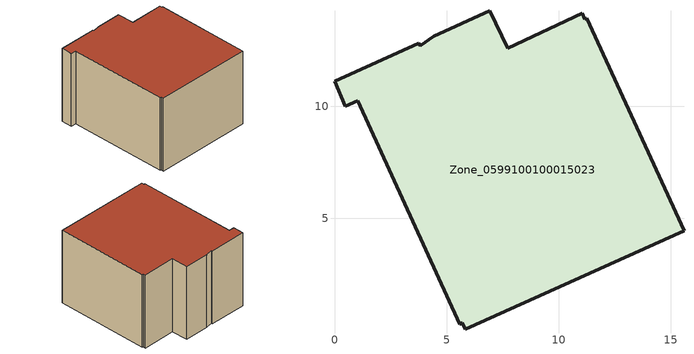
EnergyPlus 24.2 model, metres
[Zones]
Zone_0599100100015023
 floor ground (C_G): 6.93,14.25 7.72,12.57 11.04,14.14 11.16,13.88 11.25,13.92 15.59,4.43 5.83,0.05 5.7,0.33 5.58,0.28 1.03,10.24 0.48,10 0,11.1 3.77,12.81 3.81,12.7 4.43,13.12 z0
 wall outside (C_F): 0.48,10 1.03,10.24 5.58,0.28 5.7,0.33 5.83,0.05 15.59,4.43 11.25,13.92 11.16,13.88 11.04,14.14 7.72,12.57 6.93,14.25 4.43,13.12 3.81,12.7 3.77,12.81 0,11.1 0.48,10 z0:8.35
 roof outside (C_R): 11.04,14.14 7.72,12.57 6.93,14.25 4.43,13.12 3.81,12.7 3.77,12.81 0,11.1 0.48,10 1.03,10.24 5.58,0.28 5.7,0.33 5.83,0.05 15.59,4.43 11.25,13.92 11.16,13.88 z8.35
[BUILDING]
Pand.0599100100015023: North Axis=0; Terrain=City; Loads Convergence Tolerance Value=0.04; Temperature Convergence Tolerance Value=0.4; Solar Distribution=FullExterior; Maximum Number of Warmup Days=25; Minimum Number of Warmup Days=1
[Site:Location]
Rotterdam.The.Hague.AP_ZH_NLD Design_Conditions: Latitude=51.96; Longitude=4.45; Time Zone=1; Elevation=-4.5
[SITE:GROUNDTEMPERATURE:BUILDINGSURFACE]
18, 18, 18, 18, 18, 18, 18, 18, 18, 18, 18, 18
[MATERIAL] Thermal Absorptance=0.9; Solar Absorptance=0.7; Visible Absorptance=0.7
Name | Roughness | Thickness | Conductivity | Density | Specific Heat
G.D.2015-2018 | MediumSmooth | 0.15 | 0.0428571 | 540 | 1210
F.D.2015-2018 | Rough | 0.3 | 0.0666667 | 1920 | 840
R.D.2015-2018 | MediumRough | 0.2 | 0.0333333 | 1500 | 1000
[CONSTRUCTION]
C_G: G.D.2015-2018
C_F: F.D.2015-2018
C_R: R.D.2015-2018
[ZONE]
Zone_0599100100015023: Type=1; Multiplier=1; Ceiling Height=Autocalculate; Volume=Autocalculate; Floor Area=autocalculate; Part of Total Floor Area=Yes
[ZONEINFILTRATION:DESIGNFLOWRATE]
Infil_Zone_0599100100015023: Zone or ZoneList or Space or SpaceList=Zone_0599100100015023; Schedule=AlwaysOn; Design Flow Rate Calculation Method=Flow/Area; Flow Rate per Floor Area=0.0021; Constant Term Coefficient=1; Temperature Term Coefficient=0; Velocity Term Coefficient=0; Velocity Squared Term Coefficient=0
[HVACTEMPLATE:ZONE:IDEALLOADSAIRSYSTEM]
Zone_0599100100015023: Maximum Heating Supply Air Temperature=50; Minimum Cooling Supply Air Temperature=13; Maximum Heating Supply Air Humidity Ratio=0.0156; Minimum Cooling Supply Air Humidity Ratio=0.0077; Heating Limit=NoLimit; Cooling Limit=NoLimit; Dehumidification Control Type=ConstantSensibleHeatRatio; Cooling Sensible Heat Ratio=0.7; Dehumidification Setpoint=60; Humidification Control Type=None; Humidification Setpoint=30; Outdoor Air Method=None; Outdoor Air Flow Rate per Person=0.00944; Outdoor Air Flow Rate per Zone Floor Area=0; Outdoor Air Flow Rate per Zone=0; Demand Controlled Ventilation Type=None; Outdoor Air Economizer Type=NoEconomizer; Heat Recovery Type=None; Sensible Heat Recovery Effectiveness=0.7; Latent Heat Recovery Effectiveness=0.65
[ZONECONTROL:THERMOSTAT]
ThermostatControl_Zone_0599100100015023: Zone or ZoneList=Zone_0599100100015023; Control Type Schedule=DualSetpointControlType; Control 1=Thermostat_Zone_0599100100015023; Temperature Difference Between Cutout And Setpoint=0
[THERMOSTATSETPOINT:DUALSETPOINT]
Thermostat_Zone_0599100100015023: Heating Setpoint Temperature Schedule=HeatingSetpoint_Zone_0599100100015023; Cooling Setpoint Temperature Schedule=CoolingSetpoint_Zone_0599100100015023
[SCHEDULE:COMPACT]
HeatingSetpoint_Zone_0599100100015023: Through: 12/31, For: AllDays, Until: 24:00, 21
CoolingSetpoint_Zone_0599100100015023: Through: 12/31, For: AllDays, Until: 24:00, 24
DualSetpointControlType: Through: 12/31, For: AllDays, Until: 24:00, 4
AlwaysOn: Through: 12/31, For: AllDays, Until: 24:00, 1
